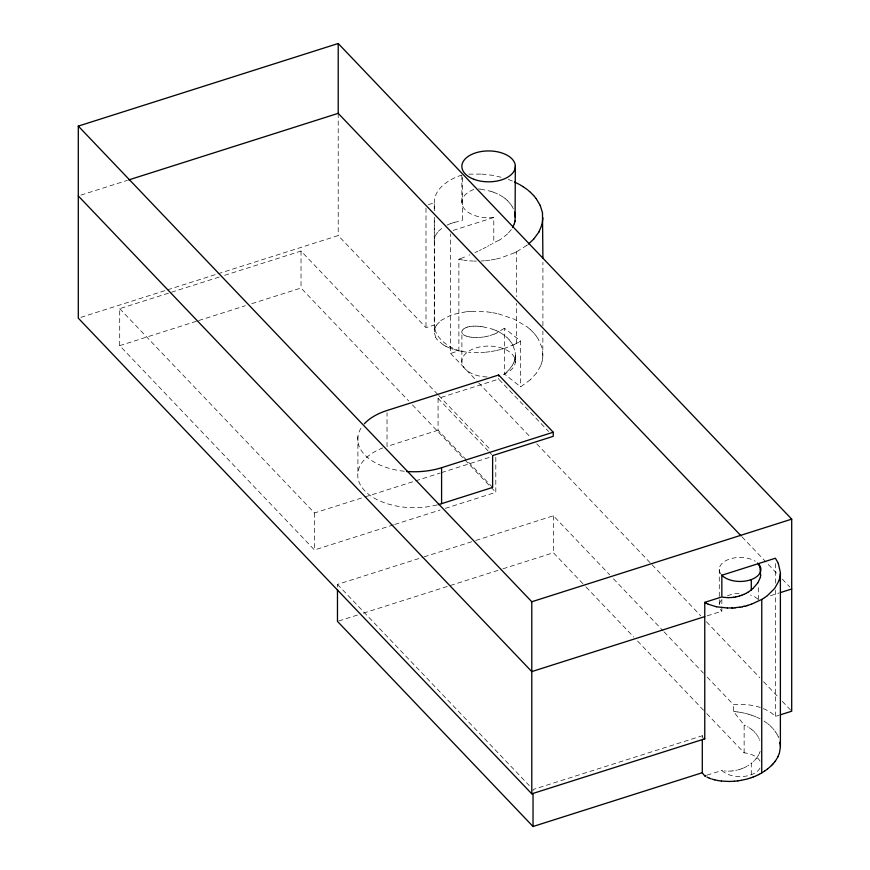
<?xml version="1.0" encoding="UTF-8"?>
<svg xmlns="http://www.w3.org/2000/svg" width="870" height="870" viewBox="0 0 870 870"><rect width="100%" height="100%" fill="white"/><g stroke="black" fill="none" stroke-linecap="round" stroke-linejoin="round"><path stroke-width="0.65" stroke-dasharray="4.35 3.26" d="M435.631 337.31L434.282 332.112L434.413 238.717M434.282 240.403L434.282 217.565M434.282 210.844L434.282 202.786A54.321 31.363 0 0 1 460.654 175.435L461.633 175.109M461.839 202.427L461.85 174.837M542.771 357.603L542.913 331.1M542.913 325.706L542.913 262.316M751.278 774.724L751.278 763.392L750.832 763.751M758.314 599.604L758.314 586.282M461.861 362.116L461.916 331.339M515.355 354.96L515.334 360.952L515.355 354.851M542.913 355.384L541.858 347.293L538.432 339.365M515.344 355.395L515.268 356.656M542.76 357.798L542.075 361.572M515.236 356.972L514.92 358.886M434.434 238.576L435 236.455M515.073 358.114L515.073 363.769M514.899 359.005L514.387 360.854M542.021 361.789L540.857 365.346M760.152 751.365L759.912 752.093M461.97 331.155L462.198 330.589M514.192 361.409L513.474 363.16M759.836 752.311L759.26 753.703M435.141 327.642L434.282 332.035M435.196 327.522L436.37 325.282M540.64 365.868L536.659 372.838M435.228 235.89L438.262 231.3M513.387 363.355L512.376 365.259M758.944 754.366L758.433 755.323M758.216 755.682L757.465 756.867M512.31 365.356L509.559 369.141M462.307 330.393L462.873 329.654M436.425 325.206L440.633 320.649M511.353 229.506L507.688 233.791M757.02 757.509L756.519 758.161M536.54 373.002L530.515 379.614M756.443 758.27L755.976 758.847M755.91 758.912L754.725 760.25M509.439 369.271L506.003 372.675M438.339 231.224L443.363 227.135M754.225 760.75L753.529 761.435M507.612 233.878L501.631 238.663M463.047 329.48L463.645 328.958M530.428 379.701L520.662 386.846L504.382 374.002L504.382 328.229L520.662 341.062L520.662 386.846M505.774 372.871L504.382 374.002M752.082 762.729L751.473 763.229M440.698 320.595L451.889 314.69L466.646 311.667M527.459 244.872L526.872 245.318M504.274 328.316L496.857 332.949M526.796 245.373L516.671 251.745M463.873 328.784L464.863 328.164M501.316 238.869L499.347 240.076M748.831 765.176L747.776 765.839M473.802 189.453A26.752 15.453 0 0 0 463.851 208.213A26.752 15.453 0 0 0 493.79 217.478L493.79 242.73L492.344 243.611M520.586 341.116L519.227 341.91M491.463 244.144L490.038 244.97M499.13 240.196L493.79 242.73M488.875 245.634L487.57 246.362M746.917 766.329L745.59 767.035M518.661 342.225L514.833 344.215M486.091 247.156L483.078 248.733M516.53 343.367L516.53 303.315M465.189 328.001L466.102 327.577M481.447 249.549L479.424 250.517M514.942 252.615L516.584 251.789L516.53 296.637M745.198 767.231L743.904 767.829M514.736 344.27L505.84 347.913M514.605 252.778L500.641 257.944M496.683 333.025L494.28 334.091M447.049 225.112L450.16 223.764M477.869 251.256L474.933 252.604M469.854 254.812L469.071 255.138M743.295 768.09L741.447 768.808M464.493 257.031L462.753 257.727M466.2 327.544L467.755 327.011M494.106 334.156L489.016 335.863M462.253 257.922L458.881 259.249L458.881 350.806L450.595 353.437L450.595 233.932M450.323 223.71L454.183 222.415M741.262 768.873L739.282 769.515M505.698 347.967L501.087 349.381M80.877 195.13L127.433 180.329M428.366 204.667L434.282 202.786L434.282 210.921M80.877 317.354L166.224 290.232M167.518 289.819L216.663 274.202M217.957 273.789L338.212 235.574L425.995 327.642L434.282 325.01A54.321 31.363 0 0 0 458.881 350.806L459.045 350.838M393.501 524.849L314.483 549.949L119.701 345.651L119.701 308.676L170.215 292.624M171.51 292.211L219.436 276.975M224.612 275.333L301.031 251.049L437.762 394.458M453.129 230.409L493.79 217.478M119.701 345.651L197.414 320.954M198.708 320.541L245.34 305.729M251.811 303.663L301.031 288.024L408.726 400.983M492.616 487.428L438.067 430.215L438.067 398.373L498.673 379.113L548.611 431.476M438.067 430.215L387.03 446.43L387.03 412.728M119.701 308.676L314.483 512.974L363.703 497.335M364.998 496.922L414.218 481.284M415.512 480.871L440.122 473.052M441.416 472.638L490.637 457M394.795 524.436L440.122 510.027M445.309 508.385L495.813 492.322L495.813 455.347M337.473 587.054L337.473 584.412L422.809 557.289M424.103 556.876L474.531 540.846M475.825 540.444L553.407 515.79L609.685 574.809M338.767 620.973L358.168 614.807M363.334 613.165L501.685 569.197M502.98 568.784L553.407 552.765L585.195 586.108M707.212 615.84L721.85 611.186L721.85 596.918M770.515 595.722L779.161 592.97M702.568 736.14A40.314 23.272 0 0 1 702.297 735.737L533.038 789.525L533.038 792.168M707.223 677.121L733.486 704.667A40.314 23.272 0 0 1 774.061 715.096L775.398 716.401L779.161 715.205M706.908 775.137L722.1 770.461M739.108 769.569L737.782 769.928M454.303 222.372L462.34 220.643M467.832 326.989L469.365 326.62M500.663 349.501L495.856 350.653M488.82 335.918L486.58 336.462M500.402 258.009L496.433 258.977M736.901 770.146L735.748 770.385M486.352 336.516L484.111 336.94M495.465 259.184L490.56 260.065M495.541 350.719L490.506 351.621M469.495 326.587L473.497 326.13M483.513 337.027L478.717 337.506M489.821 260.173L484.623 260.761M489.832 351.719L484.884 352.296M733.606 770.755L732.181 770.929M732.051 770.94L731.115 771.027M466.788 311.656L471.496 311.319M484.644 352.317L480.936 352.567M484.481 260.782L481.143 261M468.767 174.152L481.762 174.076M730.876 771.048L730.18 771.092M478.522 337.517L476.227 337.56M471.573 311.319L487.026 311.862M729.68 771.114L728.407 771.135M473.584 326.13L475.596 326.119M478.522 352.644L468.593 352.306M476.412 261.109L474.226 261.076M476.031 337.56L474.03 337.484M475.825 326.13L477.945 326.228M473.378 261.054L469.626 260.837M481.839 174.087L492.344 175.283L502.392 177.545M726.298 771.081L725.7 771.037M473.748 337.473L471.812 337.288M478.054 326.239L480.447 326.457M733.606 711.519L734.878 711.627M478.478 188.942L480.338 189.116M735.03 711.649L737.368 711.91M467.092 260.598L463.688 260.152M724.938 770.961L724.329 770.885M480.49 326.467L482.371 326.707M480.599 189.149L490.843 191.28M487.189 311.884L492.659 312.667M466.233 352.056L463.101 351.61M471.54 337.255L469.93 337.005M737.477 711.921L740.359 712.345M482.643 326.75L492.311 329.099M462.883 351.578L459.567 350.958M462.655 259.989L458.881 259.249M492.714 312.678L498.249 313.798M740.729 712.41L744.6 713.182M469.811 336.984L467.984 336.592M498.347 313.82L514.159 319.149L527.133 326.859M745.362 713.367L748.776 714.281M457.566 350.501L453.999 349.522M467.592 336.483L466.57 336.179M748.831 714.292L751.745 715.227M721.85 770.396L722.535 771.059A20.815 12.017 0 0 0 743.709 776.432A20.815 12.017 0 0 0 760.402 767.188M490.941 191.313L493.344 192.129M452.878 349.174L450.214 348.228M466.396 336.124L465.363 335.744M492.474 329.154L496.052 330.546M751.8 715.238L756.367 717.021M508.33 179.448L513.322 181.449M493.464 192.172L498.662 194.445M450.051 348.163L446.571 346.651M465.015 335.603L464.156 335.167M744.231 725.112L745.383 725.645M496.172 330.6L498.477 331.677M756.661 717.141L760.141 718.816M446.43 346.586L445.886 346.314M498.553 331.72L500.946 333.036M445.842 346.293L443.559 345.031M499.119 194.684L500.837 195.641M747.471 726.722L748.233 727.157M443.406 344.933L437.229 339.746M501.294 195.924L503.241 197.185M501.479 333.362L505.524 336.233M463.917 335.026L463.199 334.515M763.98 721.034L767.199 723.264M749.342 727.842L750.364 728.527M503.741 197.533L505.285 198.708M750.723 728.777L751.865 729.647M527.394 327.055L530.526 329.708M767.84 723.764L769.548 725.188M751.974 729.734L753.572 731.104M505.372 198.784L507.34 200.502M505.774 336.44L507.221 337.712M770.135 725.711L772.669 728.266M530.624 329.795L533.712 332.938M507.395 337.886L509.059 339.615M507.438 200.589L510.625 204.2M757.933 599.212L757.629 598.93A20.815 12.017 0 0 0 750.527 595.004M754.116 731.626L755.062 732.605M742.034 536.899L778.585 575.233M782.337 579.159L789.829 587.022M450.595 353.437L477.771 381.941M478.707 382.93L530.243 436.99M536.812 443.863L651.141 563.782M652.076 564.76L700.807 615.873M706.429 621.767L759.847 677.795M763.588 681.732L778.585 697.457M782.337 701.383L791.7 711.214M438.697 395.437L491.137 450.442M613.426 578.746L663.136 630.88M664.082 631.87L703.471 673.184M438.067 398.373L487.994 450.747M488.918 451.715L491.691 454.618M412.467 404.909L463.982 458.936M464.917 459.915L490.201 486.439M491.137 487.417L495.813 492.322M586.13 587.087L633.817 637.101M637.547 641.016L705.798 712.606M706.734 713.585L744.133 752.811A20.815 12.017 0 0 1 760.032 761.174M337.473 584.412L529.297 785.599M509.113 339.67L511.951 343.498M534.169 333.46L536.04 335.776M773.093 728.734L774.061 729.908M755.682 733.301L756.269 734.03M437.034 339.517L435.663 337.397M756.606 734.476L757.422 735.639M774.822 730.887L775.779 732.257M510.679 204.287L512.006 206.266M536.246 336.07L538.236 339.05M462.416 333.678L462.068 333.047M775.888 732.42L777.28 734.726M757.781 736.205L758.292 737.086M512.071 343.715L513.115 345.629M512.125 206.473L513.322 208.746M777.475 735.096L778.182 736.553M758.662 737.771L759.118 738.684M513.213 345.858L515.16 352.165M778.215 736.629L778.639 737.629M759.553 739.707L759.858 740.511M461.97 332.786L461.861 332.286M515.192 352.415L515.344 354.394M719.272 569.317L719.283 605.879A20.815 12.017 0 0 1 722.317 599.125M775.398 563.543L775.398 583.52M775.398 590.175L775.398 716.401M744.133 752.811L744.133 725.08L733.486 711.519L733.486 704.667M702.297 735.737L702.297 738.043M553.407 515.79L553.407 552.765M498.673 378.341L498.673 379.113M462.405 177.545L462.405 220.632M434.282 217.707L434.282 325.01M425.995 208.137L425.995 327.642M357.907 436.62L357.907 472.562M338.212 113.339L338.212 235.574M314.483 512.974L314.483 549.949M301.031 251.049L301.031 288.024M487.091 376.96A26.752 15.453 0 0 1 463.971 355.493A26.752 15.453 0 0 1 506.786 350.197A26.752 15.453 0 0 1 500.902 375.253M721.85 611.186A20.815 12.017 0 0 1 720.36 609.228M727.429 595.852A20.815 12.017 0 0 1 740.316 593.383M720.795 573.961A20.815 12.017 0 0 1 728.886 559.312A20.815 12.017 0 0 1 755.301 561.248M437.023 504.948A56.561 32.658 0 0 1 364.758 490.789A56.561 32.658 0 0 1 382.691 447.963M404.256 471.235A56.561 32.658 0 0 1 361.898 426.811"/><path stroke-width="1.3" d="M542.913 258.27L542.478 212.682M780.412 714.803L791.7 711.214L791.7 519.14L338.212 43.5L78.3 126.106L78.3 318.17L531.787 793.821L704.765 738.847L704.765 602.355L721.85 596.918L721.85 575.244L775.398 558.225L778.291 563.314M780.39 746.645L780.39 572.623L778.313 563.379M542.913 217.804L542.053 224.351M780.39 746.895L779.476 752.768M780.379 573.58L780.336 574.581M780.314 574.755L779.15 580.323M760.674 575.646L759.956 567.327M515.073 220.784L515.334 165.8M760.63 575.896L760.282 577.43M515.04 220.947L514.92 221.556M514.888 221.73L514.333 223.688M542.021 224.482L538.965 231.942M779.4 753.007L778.258 756.03M760.141 577.93L757.911 582.715M779.041 580.616L774.681 588.435L767.438 595.58M514.246 223.938L512.582 227.559M778.182 756.204L777.878 756.846M777.769 757.052L776.899 758.64M538.921 232.007L533.723 239.098M776.464 759.369L775.387 760.956M757.705 583.03L752.974 588.479M775.257 761.141L774.485 762.163M774.376 762.305L772.799 764.132M533.636 239.196L528.503 244.024M772.756 764.186L772.168 764.806M772.027 764.958L771.44 765.557M771.32 765.665L769.156 767.644M752.648 588.772L751.462 589.773M768.493 768.199L767.655 768.873M751.201 589.99L747.895 592.285M767.34 769.113L764.773 770.983M767.34 595.645L764.632 597.603M764.61 771.092L763.262 771.962M764.491 597.701L761.989 599.289M762.566 772.408L761.576 773.006M747.787 592.361L746.079 593.318M761.739 772.897L761.772 599.419L751.713 604.095M761.413 773.093L759.532 774.137M759.162 774.333L758.553 774.648M745.775 593.471L743.893 594.362M758.325 774.757L755.464 776.083M743.807 594.406L741.86 595.189M754.823 776.355L753.137 777.03M753.007 777.084L751.332 777.693M741.762 595.232L739.837 595.885M751.539 604.15L747.852 605.324M750.93 777.834L747.558 778.878M128.727 179.916L338.212 113.339L741.099 535.909M438.186 504.643A56.561 32.658 0 0 0 441.59 503.654L492.616 487.428L492.616 455.597L553.233 436.327L553.233 432.227L498.673 375.003L387.03 410.488A56.561 32.658 0 0 0 364.367 423.766M406.551 471.442A56.561 32.658 0 0 0 441.59 467.701L553.233 432.227M78.3 126.106L531.787 601.746L791.7 519.14M704.765 616.612L531.787 671.596L78.3 195.946M780.412 592.579L791.7 588.99M337.473 589.686L337.473 621.387L533.038 826.5L702.297 772.712A40.314 23.272 0 0 0 704.765 775.822L705.505 776.29M704.765 775.822L705.842 775.485M739.609 595.95L737.912 596.428M747.613 605.389L747.058 605.542M746.775 779.096L741.566 780.27M737.575 596.515L735.857 596.896M744.764 606.129L743.741 606.357M743.6 606.39L742.414 606.64M735.65 596.94L733.769 597.266M741.414 780.303L738.739 780.738M739.979 607.075L735.183 607.695M733.682 597.277L731.79 597.505M738.347 780.792L737.782 780.868M737.553 780.901L734.617 781.216M731.42 597.538L728.266 597.668M734.465 781.227L729.049 781.467M732.757 607.88L731.55 607.934M731.333 607.945L727.407 607.978M728.897 781.467L721.469 781.053M728.059 597.668L723.775 597.331M727.374 607.978L716.575 606.814M721.263 781.032L718.196 780.586M723.318 597.255L722.829 597.168M717.978 780.553L714.89 779.901M716.347 606.76L708.191 604.193M714.727 779.857L712.236 779.172M711.192 778.835L709.322 778.139M708.854 777.954L706.918 777.062M707.995 604.106L706.19 603.204M514.572 182.015L519.075 184.277M519.934 184.755L523 186.615M705.885 603.04L704.809 602.377M523.098 186.669L527.057 189.464M527.818 190.062L530.395 192.27M757.672 563.02L759.118 565.217M530.515 192.368L533.604 195.489M533.636 195.522L536.116 198.556M536.246 198.741L540.15 205.331M540.205 205.44L542.467 212.617M759.216 565.446L759.771 566.794M514.594 212.171L515.105 214.455M779.966 742.056L780.129 742.958M780.129 743.013L780.216 743.622M515.138 214.694L515.355 217.369M780.227 743.698L780.39 746.253M751.278 579.572L751.278 589.925M702.297 740.359L702.297 772.712M533.038 793.483L533.038 826.5M531.787 601.746L531.787 793.821M498.673 375.003L498.673 376.025M441.59 467.701L441.59 503.654M338.212 43.5L338.212 113.339M758.314 563.651A20.815 12.017 0 0 1 749.886 580.04A20.815 12.017 0 0 1 721.6 574.972M704.765 738.847A40.314 23.272 0 0 1 704.091 738.097M747.112 605.759A42.021 26.22 -14.3 0 1 744.807 606.346M742.436 606.868A41.967 25.002 -14.2 0 1 740.033 607.303M735.128 607.934A41.934 23.175 -13.5 0 1 732.681 608.108M473.954 179.307A26.752 15.453 0 0 0 515.312 167.236A26.752 15.453 0 0 0 476.521 152.598A26.752 15.453 0 0 0 473.954 179.307"/></g></svg>
